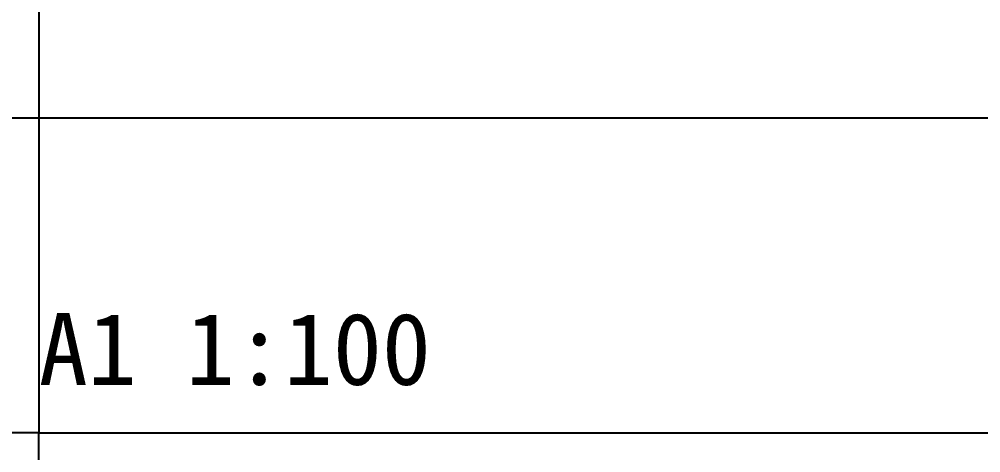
# Model space of a CAD drawing. Extents: x 27938 to 1507990, y 110129 to 923079.
# Drawn here: x 812801 to 852835, y 392196 to 410257 of the extents above; entities that cross this region are included whole.
import ezdxf

# ---------------------------------------------------------------- set-up
doc = ezdxf.new("R2010")
doc.units = 0
doc.header["$LTSCALE"] = 1000
doc.header["$MEASUREMENT"] = 0
doc.layers.add('text', color=7, linetype='Continuous')
doc.layers.add('图框', color=140, linetype='Continuous')
doc.layers.add('yichutu', color=7, linetype='Continuous', true_color=0xffffff, plot=False)
doc.styles.add('_TCH_LABEL', font='simhei.ttf')

# ---------------------------------------------------------------- blocks, each defined once
blk = doc.blocks.new('TK')
at = {"layer": '图框'}
blk.add_lwpolyline([(465375, 548714), (549475, 548714), (549475, 489314), (465375, 489314)], close=True, dxfattribs=at)
blk.add_lwpolyline([(465375, 548714), (549475, 548714), (549475, 489314), (465375, 489314)], close=True, dxfattribs=at)
blk = doc.blocks.new('yct-841-594-84100-59399.9999999999-100-1000.0')
at = {"layer": 'yichutu', "color": 7, "true_color": 0xffffff}
blk.add_lwpolyline([(0, 0), (0, 59400), (84100, 59400), (84100, 0)], close=True, dxfattribs=at)
at = {"layer": 'yichutu', "color": 7, "true_color": 0xffffff, "style": '_TCH_LABEL'}
blk.add_text('A1 1:100', height=3000, dxfattribs=at).set_placement((0, 61400))

msp = doc.modelspace()

# ---------------------------------------------------------------- linework, layer by layer
at = {"ltscale": 0.5}
msp.add_lwpolyline([(753230.1, 406152.7), (929501.6, 406152.7), (929501.6, 249420.3), (753230.1, 249420.3)], close=True, dxfattribs=at)
at = {"layer": 'text', "color": 2}
msp.add_lwpolyline([(813614.1, 393023.5), (782614.1, 393023.5), (782614.1, 410831.9), (813614.1, 410831.9)], close=True, dxfattribs=at)

# ---------------------------------------------------------------- block references
msp.add_blockref('TK', (348239.1, -155690.1))
at = {"layer": 'yichutu'}
msp.add_blockref('yct-841-594-84100-59399.9999999999-100-1000.0', (813614.1, 333623.5), dxfattribs=at)

doc.saveas('drawing.dxf')
